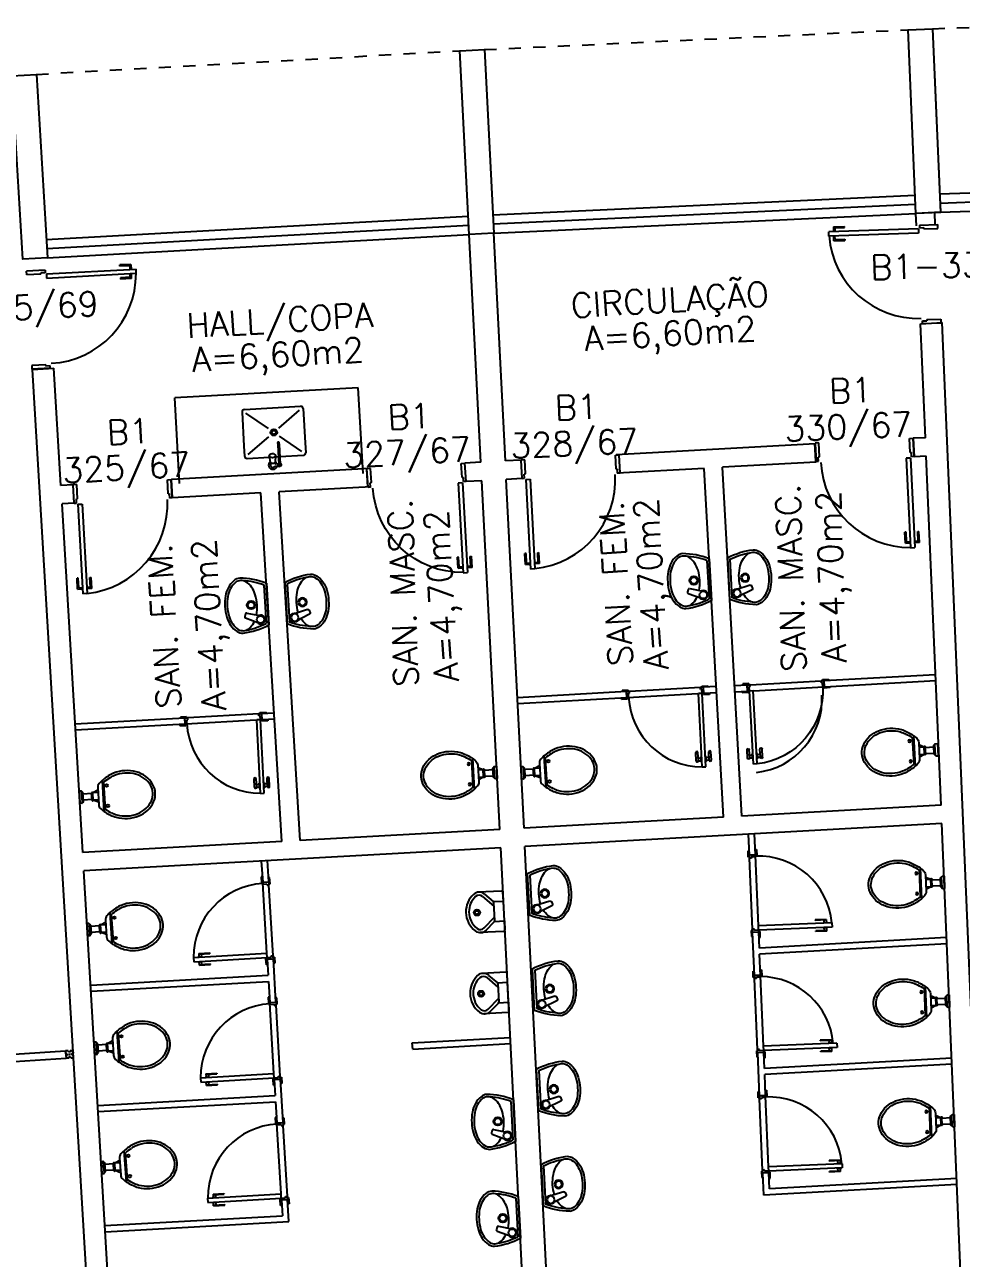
# Model space of a CAD drawing. Extents: x 26 to 324, y 73 to 188.
# Drawn here: x 154.6 to 162.24, y 168.29 to 178.36 of the extents above; entities that cross this region are included whole.
import ezdxf

# ---------------------------------------------------------------- set-up
doc = ezdxf.new("R2010")
doc.units = 0
doc.header["$LTSCALE"] = 0.01
doc.header["$MEASUREMENT"] = 0
doc.linetypes.add('HIDDEN2', pattern=[0.1875, 0.125, -0.0625])
doc.layers.get('0').update_dxf_attribs({"linetype": 'CONTINUOUS'})
doc.layers.get('DEFPOINTS').update_dxf_attribs({"linetype": 'CONTINUOUS'})
for name, color, linetype in [('ALV', 2, 'CONTINUOUS'), ('DIV', 2, 'CONTINUOUS'), ('EQUIP', 2, 'CONTINUOUS'), ('ESQ', 1, 'CONTINUOUS'), ('ESTR', 3, 'CONTINUOUS'), ('MACANETA', 2, 'CONTINUOUS'), ('MARCO', 2, 'CONTINUOUS'), ('PEÇAS', 1, 'CONTINUOUS'), ('PORTA', 2, 'CONTINUOUS'), ('PROJ', 1, 'HIDDEN2'), ('SOLEIRA', 1, 'CONTINUOUS'), ('TEXTO', 2, 'CONTINUOUS'), ('TEXTO-ENDEREÇO', 2, 'CONTINUOUS'), ('USO1', 2, 'CONTINUOUS'), ('ÁREA', 2, 'CONTINUOUS')]:
    doc.layers.add(name, color=color, linetype=linetype)
doc.styles.add('1', font='romans.shx')
doc.styles.add('UNB-100', font='simplex.shx', dxfattribs={"height": 0.2})
doc.styles.add('UNB-100-1', font='simplex.shx', dxfattribs={"height": 0.2})
doc.dimstyles.new('1-600', dxfattribs={"dimtxt": 1.1, "dimasz": 2.5, "dimexe": 2, "dimexo": 4, "dimgap": 0.2, "dimtad": 1, "dimdec": 0, "dimzin": 4, "dimdsep": 46, "dimlunit": 6, "dimtxsty": '1', "dimblk1": 'NONE', "dimblk2": 'NONE', "dimsah": 1, "dimcen": 0, "dimclrd": 2, "dimclre": 2, "dimclrt": 2, "dimadec": 0, "dimazin": 0, "dimtfac": 1, "dimtdec": 0, "dimtmove": 2, "dimatfit": 3, "dimldrblk": 'NONE', "dimfxl": 0, "dimtolj": 1, "dimtzin": 0, "dimarcsym": 0})

# ---------------------------------------------------------------- blocks, each defined once
blk = doc.blocks.new('PILAR-SLC')
blk.add_lwpolyline([(0.2, 0), (0.2, -1.5), (0, -1.5), (0, 0)], close=True)
blk = doc.blocks.new('INOXA1-P-TTN')
for p, q in [((0.12, 0.23), (0.12, 0.047)), ((0.22, 0.25), (0.14, 0.25)), ((0.15, 0.22), (0.287, 0.043)), ((0.5, 0.25), (0.22, 0.25)), ((0.353, 0.043), (0.49, 0.22)), ((0.52, 0.23), (0.52, -0.23)), ((0.043, 0.008), (0.043, -0.022)), ((0.062, 0.04), (0.071, 0.04)), ((0.131, 0.048), (0.076, 0.043)), ((0.131, -0.002), (0.076, 0.003)), ((0.22, -0.027), (0.054, -0.027)), ((0.22, -0.037), (0.054, -0.037)), ((0.063, -0.003), (0.063, -0.021)), ((0.12, -0.001), (0.12, -0.027)), ((0.12, -0.037), (0.12, -0.23)), ((0.15, -0.22), (0.287, -0.043)), ((0.231, -0.027), (0.22, -0.027)), ((0.231, -0.037), (0.22, -0.037)), ((0.353, -0.043), (0.49, -0.22)), ((0.22, -0.25), (0.14, -0.25)), ((0.5, -0.25), (0.22, -0.25))]:
    blk.add_line(p, q)
blk.add_lwpolyline([(0.076, 0.003), (0.072, 0.004), (0.069, 0.009), (0.067, 0.015), (0.066, 0.023), (0.067, 0.031), (0.069, 0.037), (0.072, 0.042), (0.076, 0.043)])
blk.add_lwpolyline([(0.131, 0.048), (0.137, 0.046), (0.143, 0.041), (0.147, 0.033), (0.148, 0.023), (0.147, 0.013), (0.143, 0.006), (0.137, 0), (0.131, -0.002), (0.125, 0), (0.119, 0.006), (0.115, 0.013), (0.114, 0.023), (0.115, 0.033), (0.119, 0.041), (0.125, 0.046)], close=True)
for radius in [0.0266, 0.0163]:
    blk.add_circle((0.32, 0), radius)
for centre, radius, start, end in [((0.14, 0.23), 0.02, 90, 180), ((0.5, 0.23), 0.02, 360, 90), ((0.054, 0.023), 0.0349, 36.1705, 252.2568), ((0.054, 0.023), 0.0189, 62.7367, 235.7375), ((0.073, -0.003), 0.01, 102.8285, 180), ((0.054, 0.023), 0.0349, 285.5373, 323.9987), ((0.054, -0.032), 0.0145, 20.161, 339.839), ((0.054, -0.032), 0.005, 90.0037, 269.9963), ((0.231, -0.032), 0.00738, 222.6559, 137.3441), ((0.231, -0.032), 0.005, 269.9935, 90.0065), ((0.14, -0.23), 0.02, 180, 270), ((0.5, -0.23), 0.02, 270, 360)]:
    blk.add_arc(centre, radius, start, end)
blk = doc.blocks.new('LAVAT-P')
for p, q in [((-0.17, 0), (0.17, 0)), ((-0.157, -0.02), (0.157, -0.02)), ((0.063, -0.173), (0.094, -0.055)), ((0.102, -0.187), (0.151, -0.074)), ((0.069, -0.185), (0.09, -0.192))]:
    blk.add_line(p, q)
for points in [[(0.083, -0.096, 0.121735), (-0.082, -0.096, 0.073747), (-0.145, -0.122, 0.106861), (-0.192, -0.165, 0.153587), (-0.205, -0.208, 0.153587)], [(-0.205, -0.208, 0.153587), (-0.192, -0.251, 0.106861), (-0.145, -0.294, 0.073747), (-0.082, -0.32, 0.060305), (0, -0.329, 0.060305), (0.082, -0.32, 0.073747), (0.145, -0.294, 0.106861), (0.192, -0.251, 0.153587), (0.205, -0.208, 0.153587), (0.192, -0.165, 0.106861), (0.145, -0.122, 0.014792), (0.133, -0.115, 0.039243)], [(-0.225, -0.214, 0.136108), (-0.208, -0.262, 0.106861), (-0.155, -0.311, 0.073747), (-0.087, -0.339, 0.060305), (0, -0.349, 0.060305), (0.087, -0.339, 0.073747), (0.155, -0.311, 0.106861), (0.208, -0.262, 0.136108), (0.225, -0.214, 0.062982)]]:
    blk.add_lwpolyline(points, format="xyb")
for centre, radius in [((0, -0.135), 0.0347), ((0.122, -0.065), 0.03), ((0, -0.135), 0.0265)]:
    blk.add_circle(centre, radius)
for centre, radius, start, end in [((0.376, -0.254), 0.602, 155.0201, 176.1902), ((-0.376, -0.254), 0.602, 3.8098, 24.9799), ((0.376, -0.254), 0.582, 156.2686, 173.4578), ((0.122, -0.065), 0.0361, 302.4689, 199.2518), ((-0.376, -0.254), 0.582, 6.5422, 23.7314), ((0.073, -0.176), 0.01, 165.2139, 250.8603), ((0.093, -0.183), 0.01, 250.8603, 336.5068)]:
    blk.add_arc(centre, radius, start, end)
blk = doc.blocks.new('VDC-P')
for p, q in [((-0.109, 0.202), (0.109, 0.202)), ((-0.127, 0.192), (0.127, 0.192)), ((-0.068, 0.152), (0.068, 0.152)), ((-0.05, 0.152), (-0.03, 0.11)), ((-0.03, 0.152), (-0.03, 0.11)), ((0.03, 0.11), (-0.03, 0.11)), ((0.03, 0.152), (0.03, 0.11)), ((0.05, 0.152), (0.03, 0.11)), ((-0.05, 0.015), (-0.05, 0)), ((-0.05, 0), (0.05, 0)), ((0.045, 0.02), (-0.045, 0.02)), ((-0.04, 0.025), (-0.04, 0.02)), ((0.035, 0.03), (-0.035, 0.03)), ((0.03, 0.1), (-0.03, 0.1)), ((-0.025, 0.1), (-0.025, 0.03)), ((0.025, 0.1), (0.025, 0.03)), ((0.04, 0.025), (0.04, 0.02)), ((0.05, 0.015), (0.05, 0))]:
    blk.add_line(p, q)
for points in [[(0.16, 0.244, 0.050424), (0.18, 0.288, 0.082137), (0.195, 0.381, 0.082137), (0.18, 0.474, 0.090148), (0.138, 0.549, 0.104406), (0.073, 0.601, 0.117345), (0, 0.619, 0.117345), (-0.073, 0.601, 0.104406), (-0.138, 0.549, 0.090148), (-0.18, 0.474, 0.082137), (-0.195, 0.381, 0.082137)], [(0.142, 0.254, 0.050424), (0.161, 0.295, 0.082137), (0.175, 0.381, 0.082137), (0.161, 0.468, 0.090148), (0.122, 0.536, 0.104406), (0.064, 0.583, 0.117345), (0, 0.599, 0.117345), (-0.064, 0.583, 0.104406), (-0.122, 0.536, 0.090148), (-0.161, 0.468, 0.082137), (-0.175, 0.381, 0.082137)], [(-0.195, 0.381, 0.082137), (-0.18, 0.288, 0.050424), (-0.16, 0.244, 0.104406)], [(-0.175, 0.381, 0.082137), (-0.161, 0.295, 0.050424), (-0.142, 0.254, 0.050424)]]:
    blk.add_lwpolyline(points, format="xyb")
for centre in [(-0.083, 0.226), (0.083, 0.226)]:
    blk.add_circle(centre, 0.0101)
for centre, radius, start, end in [((0.08, 0.36), 0.266, 205.6863, 226.7558), ((0.08, 0.36), 0.246, 205.6863, 219.7706), ((-0.08, 0.36), 0.266, 313.2442, 334.3137), ((-0.08, 0.36), 0.246, 320.2294, 334.3137), ((-0.068, 0.202), 0.05, 226.7558, 270), ((-0.03, 0.105), 0.005, 90, 270), ((0.03, 0.105), 0.005, 270, 90), ((0.068, 0.202), 0.05, 270, 313.2442), ((-0.045, 0.015), 0.005, 90, 180), ((-0.035, 0.025), 0.005, 90, 180), ((0.035, 0.025), 0.005, 0, 90), ((0.045, 0.015), 0.005, 360, 90)]:
    blk.add_arc(centre, radius, start, end)
blk = doc.blocks.new('MACANETA')
at = {"layer": 'MACANETA'}
for p, q in [((-0.077, 0.052), (-0.077, 0.12)), ((-0.059, 0.052), (-0.059, 0.12)), ((0.029, 0.052), (0.029, 0.12)), ((0.047, 0.052), (0.047, 0.12)), ((-0.059, 0.075), (-0.036, 0.075)), ((-0.059, 0.052), (-0.036, 0.052)), ((-0.036, 0.044), (-0.036, 0.084)), ((-0.036, 0.084), (-0.03, 0.084)), ((-0.036, 0.044), (-0.03, 0.044)), ((0.006, 0.084), (0, 0.084)), ((0.006, 0.044), (0, 0.044)), ((0.006, 0.044), (0.006, 0.084)), ((0.029, 0.075), (0.006, 0.075)), ((0.029, 0.052), (0.006, 0.052))]:
    blk.add_line(p, q, dxfattribs=at)
for centre, start, end in [((-0.068, 0.12), 90, 180), ((-0.068, 0.12), 0, 90), ((0.038, 0.12), 90, 180), ((0.038, 0.12), 0, 90), ((-0.068, 0.052), 180, 270), ((-0.068, 0.052), 270, 0), ((0.038, 0.052), 180, 270), ((0.038, 0.052), 270, 0)]:
    blk.add_arc(centre, 0.00874, start, end, dxfattribs=at)
blk = doc.blocks.new('DOOR-60-SLC')
at = {"layer": 'PORTA'}
for p, q in [((-0.045, -0.6), (-0.045, 0)), ((-0.015, 0), (-0.045, 0)), ((-0.015, -0.6), (-0.015, 0)), ((-0.045, -0.6), (-0.015, -0.6))]:
    blk.add_line(p, q, dxfattribs=at)
at = {"layer": 'PORTA', "color": 1}
blk.add_arc((-0.015, 0), 0.6, 180, 267.134, dxfattribs=at)
at = {"layer": 'PORTA'}
blk.add_blockref('MACANETA', (-0.015, -0.6), dxfattribs=at)
blk = doc.blocks.new('PD80-SLC')
for p, q in [((-0.777, 0.01), (-0.777, -0.03)), ((-0.777, 0.01), (-0.687, 0.01)), ((-0.687, 0), (-0.687, 0.01)), ((-0.075, 0), (0.075, 0)), ((-0.075, 0), (-0.075, -0.02)), ((0.075, -0.03), (0.075, 0)), ((-0.817, -0.065), (-0.817, -0.03)), ((-0.085, -0.03), (-0.817, -0.03)), ((-0.085, -0.065), (-0.817, -0.065)), ((-0.777, -0.105), (-0.777, -0.065)), ((-0.767, 0), (-0.767, -0.03)), ((-0.767, 0), (-0.687, 0)), ((-0.767, -0.095), (-0.767, -0.065)), ((-0.767, -0.095), (-0.687, -0.095)), ((-0.687, -0.095), (-0.687, -0.105)), ((-0.085, -0.03), (-0.085, -0.065)), ((-0.075, -0.02), (-0.04, -0.02)), ((-0.04, -0.03), (-0.04, -0.02)), ((-0.04, -0.03), (0.075, -0.03)), ((-0.777, -0.105), (-0.687, -0.105)), ((-0.075, -0.781), (-0.04, -0.781)), ((-0.075, -0.801), (-0.075, -0.781)), ((-0.075, -0.801), (0.075, -0.801)), ((-0.075, -0.802), (0.075, -0.802)), ((-0.04, -0.771), (0.075, -0.771)), ((-0.04, -0.771), (-0.04, -0.781)), ((0.075, -0.771), (0.075, -0.801))]:
    blk.add_line(p, q)
blk.add_arc((-0.085, -0.03), 0.731, 182.6571, 270)
blk = doc.blocks.new('PE80-SLC')
for p, q in [((0.075, 0), (-0.075, 0)), ((-0.075, -0.03), (-0.075, 0)), ((0.075, 0), (0.075, -0.02)), ((0.777, 0.01), (0.687, 0.01)), ((0.687, 0), (0.687, 0.01)), ((0.777, 0.01), (0.777, -0.03)), ((0.04, -0.03), (-0.075, -0.03)), ((0.075, -0.02), (0.04, -0.02)), ((0.04, -0.03), (0.04, -0.02)), ((0.085, -0.03), (0.817, -0.03)), ((0.085, -0.03), (0.085, -0.065)), ((0.085, -0.065), (0.817, -0.065)), ((0.767, 0), (0.687, 0)), ((0.767, -0.095), (0.687, -0.095)), ((0.687, -0.095), (0.687, -0.105)), ((0.767, 0), (0.767, -0.03)), ((0.767, -0.095), (0.767, -0.065)), ((0.777, -0.105), (0.777, -0.065)), ((0.817, -0.065), (0.817, -0.03)), ((0.777, -0.105), (0.687, -0.105)), ((0.04, -0.771), (-0.075, -0.771)), ((-0.075, -0.771), (-0.075, -0.801)), ((0.075, -0.801), (-0.075, -0.801)), ((0.075, -0.802), (-0.075, -0.802)), ((0.04, -0.771), (0.04, -0.781)), ((0.075, -0.781), (0.04, -0.781)), ((0.075, -0.801), (0.075, -0.781))]:
    blk.add_line(p, q)
blk.add_arc((0.085, -0.03), 0.731, 270, 357.3429)
blk = doc.blocks.new('MICTR-P')
for p, q in [((0, 0.08), (0, 0.155)), ((0.01, 0.165), (0.205, 0.165)), ((0.168, 0.129), (0.08, 0.046)), ((0.151, 0.147), (0.083, 0.083)), ((0, 0.08), (0, -0.08)), ((0.081, 0.08), (0, 0.08)), ((0.08, -0.076), (0.08, 0.076)), ((0, -0.08), (0, -0.155)), ((0, -0.08), (0.081, -0.08)), ((0.168, -0.129), (0.08, -0.046)), ((0.151, -0.147), (0.083, -0.083)), ((0.01, -0.165), (0.205, -0.165))]:
    blk.add_line(p, q)
for radius in [0.025, 0.015]:
    blk.add_circle((0.22, 0), radius)
for centre, radius, start, end in [((0.01, 0.155), 0.01, 90, 180), ((0.197, 0.098), 0.0675, 49.5319, 133.3634), ((0.197, 0.098), 0.0425, 49.5319, 133.3634), ((0.114, 0), 0.171, 357.4005, 49.5319), ((0.114, 0), 0.196, 358.2793, 49.5319), ((0.09, 0.076), 0.01, 133.3634, 180), ((0.09, -0.076), 0.01, 180, 226.6366), ((0.114, 0), 0.171, 310.4681, 357.3509), ((0.114, 0), 0.196, 310.4681, 357.7012), ((0.01, -0.155), 0.01, 180, 270), ((0.197, -0.098), 0.0675, 226.6366, 310.4681), ((0.197, -0.098), 0.0425, 226.6366, 310.4681)]:
    blk.add_arc(centre, radius, start, end)
blk = doc.blocks.new('*D29')
at = {"color": 2, "linetype": 'ByBlock'}
for p, q in [((158.144, 182.148), (157.914, 186.641)), ((213.526, 181.428), (213.872, 185.926))]:
    blk.add_line(p, q, dxfattribs=at)
blk.add_arc((180.304, -251.293), 436.506, 85.60976, 92.92683, dxfattribs=at)
at = {"layer": 'DEFPOINTS', "color": 0, "linetype": 'ByBlock'}
for p in [(195.167, 184.96), (158.348, 178.153), (213.22, 177.439), (158.425, 176.655), (213.105, 175.944)]:
    blk.add_point(p, dxfattribs=at)
at = {"color": 2, "linetype": 'ByBlock', "insert": (185.891, 186.111), "char_height": 1.1, "attachment_point": 5, "rotation": 359.2683, "style": '1'}
blk.add_mtext('\\A1;Antropologia', dxfattribs=at)
blk = doc.blocks.new('_NONE')
at = {"color": 0, "linetype": 'ByBlock'}
blk.add_circle((0, 0), 0.25, dxfattribs=at)
blk = doc.blocks.new('*D28')
at = {"color": 2, "linetype": 'ByBlock'}
for p, q in [((158.144, 182.148), (157.914, 186.649)), ((121.366, 178.702), (120.755, 183.159))]:
    blk.add_line(p, q, dxfattribs=at)
blk.add_arc((180.304, -251.282), 436.503, 92.92683, 97.80488, dxfattribs=at)
at = {"layer": 'DEFPOINTS', "color": 0, "linetype": 'ByBlock'}
for p in [(145.655, 183.844), (158.348, 178.153), (158.425, 176.655), (121.909, 174.739), (122.113, 173.253)]:
    blk.add_point(p, dxfattribs=at)
at = {"color": 2, "linetype": 'ByBlock', "insert": (139.414, 184.055), "char_height": 1.1, "attachment_point": 5, "rotation": 5.3659, "style": '1'}
blk.add_mtext('\\A1;Teoria Literária e Literatura-TEL', dxfattribs=at)

msp = doc.modelspace()

# ---------------------------------------------------------------- linework, layer by layer
at = {"layer": 'ALV'}
for p, q in [((161.873, 176.716), (161.869, 176.816)), ((162.027, 176.723), (162.023, 176.823)), ((158.32, 174.785), (158.225, 176.645)), ((158.519, 174.796), (158.424, 176.655)), ((161.907, 175.915), (162.082, 175.925)), ((161.947, 174.986), (161.907, 175.915)), ((162.465, 166.852), (162.082, 175.925)), ((154.661, 175.543), (154.836, 175.554)), ((155.202, 166.45), (154.661, 175.543)), ((154.893, 174.595), (154.836, 175.554)), ((161.947, 174.986), (161.847, 174.981)), ((161.847, 174.981), (161.854, 174.831)), ((161.046, 174.936), (159.424, 174.846)), ((161.046, 174.936), (161.054, 174.786)), ((158.32, 174.785), (158.189, 174.778)), ((158.199, 174.628), (158.189, 174.778)), ((158.647, 174.803), (158.519, 174.796)), ((158.655, 174.653), (158.647, 174.803)), ((159.455, 174.697), (159.448, 174.847)), ((161.054, 174.786), (160.291, 174.744)), ((161.953, 174.836), (161.854, 174.831)), ((162.074, 171.988), (161.953, 174.836)), ((157.414, 174.735), (155.794, 174.645)), ((157.398, 174.584), (157.389, 174.733)), ((160.141, 174.735), (159.431, 174.696)), ((160.298, 171.89), (160.141, 174.735)), ((160.448, 171.898), (160.291, 174.744)), ((154.993, 174.601), (154.893, 174.595)), ((155, 174.451), (154.993, 174.601)), ((155.801, 174.495), (155.794, 174.645)), ((157.423, 174.585), (156.674, 174.543)), ((158.327, 174.635), (158.199, 174.628)), ((158.473, 171.789), (158.327, 174.635)), ((158.655, 174.653), (158.526, 174.646)), ((158.672, 171.8), (158.526, 174.646)), ((156.525, 174.535), (155.801, 174.495)), ((156.694, 171.69), (156.525, 174.535)), ((156.844, 171.698), (156.674, 174.543)), ((155, 174.451), (154.902, 174.445)), ((155.072, 171.6), (154.902, 174.445)), ((162.074, 171.988), (160.448, 171.898)), ((160.298, 171.89), (158.672, 171.8)), ((158.473, 171.789), (156.844, 171.698)), ((162.081, 171.838), (158.679, 171.65)), ((162.284, 166.993), (162.081, 171.838)), ((156.694, 171.69), (155.072, 171.6)), ((158.481, 171.639), (155.081, 171.451)), ((158.726, 166.795), (158.481, 171.639)), ((158.924, 166.806), (158.679, 171.65)), ((155.368, 166.609), (155.081, 171.451))]:
    msp.add_line(p, q, dxfattribs=at)
at = {"layer": 'DIV'}
for p, q in [((160.389, 172.963), (160.492, 172.968)), ((160.495, 172.918), (160.492, 172.968)), ((161.121, 173.003), (162.029, 173.053)), ((161.124, 172.953), (161.121, 173.003)), ((161.124, 172.953), (162.031, 173.003)), ((159.507, 172.914), (158.617, 172.864)), ((159.51, 172.864), (158.62, 172.814)), ((159.51, 172.864), (159.507, 172.914)), ((160.239, 172.954), (160.136, 172.949)), ((160.139, 172.899), (160.136, 172.949)), ((160.242, 172.904), (160.139, 172.899)), ((160.392, 172.913), (160.495, 172.918)), ((155.903, 172.698), (155.009, 172.648)), ((155.906, 172.648), (155.903, 172.698)), ((156.632, 172.738), (156.532, 172.733)), ((156.535, 172.683), (156.532, 172.733)), ((156.635, 172.688), (156.535, 172.683)), ((155.906, 172.648), (155.012, 172.599)), ((160.511, 171.579), (160.503, 171.751)), ((160.561, 171.581), (160.553, 171.754)), ((160.561, 171.581), (160.511, 171.579)), ((156.528, 171.531), (156.539, 171.358)), ((156.589, 171.361), (156.578, 171.534)), ((156.539, 171.358), (156.589, 171.361)), ((160.587, 170.951), (160.537, 170.949)), ((160.592, 170.821), (160.587, 170.951)), ((160.552, 170.596), (160.537, 170.949)), ((162.119, 170.906), (160.592, 170.821)), ((162.122, 170.856), (160.594, 170.771)), ((160.602, 170.598), (160.594, 170.771)), ((156.576, 170.729), (156.626, 170.732)), ((156.576, 170.729), (156.584, 170.599)), ((156.647, 170.379), (156.626, 170.732)), ((155.136, 170.519), (156.584, 170.599)), ((155.139, 170.469), (156.587, 170.549)), ((156.587, 170.549), (156.597, 170.376)), ((160.602, 170.598), (160.552, 170.596)), ((156.597, 170.376), (156.647, 170.379)), ((157.76, 170.047), (158.559, 170.091)), ((157.763, 169.997), (157.76, 170.047)), ((154.51, 169.955), (154.931, 169.981)), ((154.953, 169.983), (154.931, 169.981)), ((154.933, 169.957), (154.931, 169.981)), ((154.931, 169.981), (154.935, 169.922)), ((154.942, 169.958), (154.933, 169.957)), ((154.942, 169.958), (154.933, 169.957)), ((154.933, 169.956), (154.933, 169.946)), ((154.943, 169.946), (154.934, 169.945)), ((154.943, 169.946), (154.934, 169.945)), ((154.934, 169.945), (154.935, 169.922)), ((154.942, 169.958), (154.943, 169.946)), ((154.943, 169.946), (154.942, 169.958)), ((154.953, 169.983), (154.954, 169.973)), ((154.97, 169.974), (154.954, 169.973)), ((154.968, 169.954), (154.958, 169.953)), ((154.958, 169.953), (154.968, 169.954)), ((154.968, 169.954), (154.958, 169.953)), ((154.963, 169.959), (154.963, 169.949)), ((154.963, 169.949), (154.963, 169.959)), ((154.969, 169.984), (154.991, 169.986)), ((154.969, 169.984), (154.97, 169.974)), ((154.981, 169.961), (154.992, 169.962)), ((154.981, 169.961), (154.982, 169.949)), ((154.982, 169.949), (154.993, 169.95)), ((154.991, 169.986), (154.992, 169.962)), ((154.995, 169.926), (154.993, 169.95)), ((157.763, 169.997), (158.562, 170.041)), ((160.628, 169.969), (160.578, 169.967)), ((160.593, 169.614), (160.578, 169.967)), ((160.633, 169.839), (160.628, 169.969)), ((154.514, 169.896), (154.935, 169.922)), ((154.957, 169.923), (154.935, 169.922)), ((154.972, 169.934), (154.956, 169.933)), ((154.957, 169.923), (154.956, 169.933)), ((154.973, 169.924), (154.972, 169.934)), ((154.973, 169.924), (154.995, 169.926)), ((162.161, 169.923), (160.633, 169.839)), ((162.163, 169.873), (160.636, 169.789)), ((156.634, 169.747), (156.684, 169.75)), ((156.634, 169.747), (156.642, 169.617)), ((156.705, 169.397), (156.684, 169.75)), ((160.643, 169.616), (160.636, 169.789)), ((155.194, 169.537), (156.642, 169.617)), ((155.197, 169.487), (156.645, 169.567)), ((156.645, 169.567), (156.655, 169.394)), ((160.643, 169.616), (160.593, 169.614)), ((156.655, 169.394), (156.705, 169.397)), ((160.669, 168.986), (160.619, 168.984)), ((160.627, 168.803), (160.619, 168.984)), ((160.675, 168.856), (160.669, 168.986)), ((162.202, 168.941), (160.675, 168.856)), ((162.204, 168.891), (160.627, 168.803)), ((156.692, 168.766), (156.742, 168.769)), ((156.692, 168.766), (156.7, 168.636)), ((156.753, 168.589), (156.742, 168.769)), ((155.252, 168.556), (156.7, 168.636)), ((155.255, 168.506), (156.753, 168.589))]:
    msp.add_line(p, q, dxfattribs=at)
at = {"layer": 'EQUIP'}
for p, q in [((157.319, 175.393), (155.821, 175.31)), ((157.358, 174.694), (157.319, 175.393)), ((155.859, 174.611), (155.821, 175.31))]:
    msp.add_line(p, q, dxfattribs=at)
at = {"layer": 'ESQ'}
for p, q in [((162.062, 176.975), (165.508, 177.107)), ((162.065, 176.9), (165.51, 177.032)), ((158.417, 176.805), (161.861, 176.966)), ((158.417, 176.805), (161.861, 176.966)), ((158.42, 176.73), (161.864, 176.891)), ((158.42, 176.73), (161.864, 176.891)), ((162.068, 176.825), (165.513, 176.957)), ((154.773, 176.604), (158.216, 176.794)), ((154.773, 176.604), (158.216, 176.794)), ((158.424, 176.655), (161.868, 176.816)), ((158.424, 176.655), (161.868, 176.816)), ((154.777, 176.529), (158.22, 176.719)), ((154.777, 176.529), (158.22, 176.719)), ((154.781, 176.454), (158.224, 176.645)), ((154.781, 176.454), (158.224, 176.645))]:
    msp.add_line(p, q, dxfattribs=at)
at = {"layer": 'ESTR'}
for points in [[(162.005, 178.323), (162.069, 176.825), (161.869, 176.816), (161.805, 178.315)], [(162.005, 178.323), (162.069, 176.825), (161.869, 176.816), (161.805, 178.315)], [(158.348, 178.153), (158.425, 176.655), (158.225, 176.645), (158.148, 178.143)], [(154.693, 177.951), (154.782, 176.454), (154.582, 176.442), (154.493, 177.939)]]:
    msp.add_lwpolyline(points, close=True, dxfattribs=at)
at = {"layer": 'MACANETA'}
for p, q in [((161.138, 171.055), (161.048, 171.051)), ((161.048, 171.051), (161.048, 171.046)), ((161.138, 171.055), (161.139, 171.028)), ((161.138, 171.05), (161.048, 171.046)), ((161.142, 170.965), (161.052, 170.961)), ((161.052, 170.956), (161.052, 170.961)), ((161.142, 170.96), (161.052, 170.956)), ((161.147, 171.028), (161.112, 171.026)), ((161.112, 171.026), (161.112, 171.023)), ((161.113, 170.985), (161.113, 170.988)), ((161.148, 170.987), (161.113, 170.985)), ((161.118, 171.049), (161.119, 171.027)), ((161.122, 170.964), (161.121, 170.986)), ((161.142, 170.96), (161.141, 170.987)), ((161.147, 171.028), (161.147, 171.025)), ((161.148, 170.987), (161.148, 170.99)), ((156.011, 170.748), (156.046, 170.751)), ((156.017, 170.776), (156.107, 170.781)), ((156.017, 170.776), (156.019, 170.749)), ((156.017, 170.771), (156.107, 170.776)), ((156.037, 170.772), (156.039, 170.75)), ((156.046, 170.751), (156.046, 170.748)), ((156.107, 170.781), (156.107, 170.776)), ((156.011, 170.748), (156.011, 170.745)), ((156.014, 170.708), (156.014, 170.711)), ((156.014, 170.708), (156.049, 170.71)), ((156.023, 170.681), (156.021, 170.708)), ((156.022, 170.686), (156.112, 170.691)), ((156.023, 170.681), (156.113, 170.686)), ((156.042, 170.687), (156.041, 170.709)), ((156.049, 170.71), (156.048, 170.713)), ((156.113, 170.686), (156.112, 170.691)), ((161.179, 170.072), (161.089, 170.068)), ((161.089, 170.068), (161.089, 170.063)), ((161.179, 170.067), (161.089, 170.063)), ((161.188, 170.045), (161.153, 170.044)), ((161.153, 170.044), (161.153, 170.041)), ((161.159, 170.066), (161.16, 170.044)), ((161.179, 170.072), (161.18, 170.045)), ((161.188, 170.045), (161.188, 170.042)), ((161.183, 169.982), (161.093, 169.978)), ((161.093, 169.973), (161.093, 169.978)), ((161.183, 169.977), (161.093, 169.973)), ((161.155, 170.003), (161.154, 170.006)), ((161.189, 170.004), (161.155, 170.003)), ((161.163, 169.981), (161.162, 170.003)), ((161.183, 169.977), (161.182, 170.004)), ((161.189, 170.004), (161.189, 170.007)), ((156.069, 169.767), (156.104, 169.769)), ((156.069, 169.767), (156.07, 169.764)), ((156.075, 169.794), (156.165, 169.8)), ((156.075, 169.794), (156.077, 169.767)), ((156.076, 169.789), (156.165, 169.795)), ((156.096, 169.79), (156.097, 169.768)), ((156.104, 169.769), (156.105, 169.766)), ((156.165, 169.8), (156.165, 169.795)), ((156.072, 169.726), (156.072, 169.729)), ((156.072, 169.726), (156.107, 169.728)), ((156.081, 169.699), (156.079, 169.726)), ((156.081, 169.704), (156.171, 169.71)), ((156.081, 169.699), (156.171, 169.705)), ((156.101, 169.706), (156.099, 169.728)), ((156.107, 169.728), (156.107, 169.731)), ((156.171, 169.705), (156.171, 169.71)), ((161.25, 169.091), (161.16, 169.087)), ((161.16, 169.087), (161.161, 169.082)), ((161.25, 169.086), (161.161, 169.082)), ((161.259, 169.064), (161.224, 169.063)), ((161.224, 169.063), (161.224, 169.06)), ((161.23, 169.085), (161.231, 169.063)), ((161.25, 169.091), (161.251, 169.064)), ((161.259, 169.064), (161.259, 169.061)), ((161.254, 169.001), (161.164, 168.997)), ((161.164, 168.992), (161.164, 168.997)), ((161.254, 168.996), (161.164, 168.992)), ((161.226, 169.022), (161.225, 169.025)), ((161.261, 169.023), (161.226, 169.022)), ((161.234, 169), (161.233, 169.022)), ((161.254, 168.996), (161.253, 169.023)), ((161.261, 169.023), (161.26, 169.026)), ((156.128, 168.785), (156.163, 168.787)), ((156.128, 168.785), (156.128, 168.782)), ((156.13, 168.744), (156.13, 168.747)), ((156.13, 168.744), (156.165, 168.746)), ((156.134, 168.813), (156.223, 168.818)), ((156.134, 168.813), (156.135, 168.786)), ((156.134, 168.808), (156.224, 168.813)), ((156.139, 168.718), (156.138, 168.745)), ((156.154, 168.809), (156.155, 168.787)), ((156.159, 168.724), (156.158, 168.746)), ((156.163, 168.787), (156.163, 168.784)), ((156.165, 168.746), (156.165, 168.749)), ((156.223, 168.818), (156.224, 168.813)), ((156.139, 168.723), (156.229, 168.728)), ((156.139, 168.718), (156.229, 168.723)), ((156.229, 168.723), (156.229, 168.728))]:
    msp.add_line(p, q, dxfattribs=at)
at = {"layer": 'MARCO'}
for p, q in [((160.507, 172.979), (160.457, 172.976)), ((160.457, 172.976), (160.457, 172.966)), ((160.492, 172.968), (160.507, 172.969)), ((160.507, 172.969), (160.507, 172.979)), ((160.517, 172.97), (160.507, 172.969)), ((160.518, 172.955), (160.517, 172.97)), ((161.097, 172.987), (161.096, 173.002)), ((161.096, 173.002), (161.106, 173.002)), ((161.107, 172.987), (161.097, 172.987)), ((161.106, 173.012), (161.156, 173.015)), ((161.106, 173.002), (161.106, 173.012)), ((161.121, 173.003), (161.106, 173.002)), ((161.109, 172.952), (161.107, 172.987)), ((161.156, 173.015), (161.156, 173.005)), ((159.522, 172.925), (159.472, 172.922)), ((159.472, 172.922), (159.472, 172.912)), ((159.507, 172.914), (159.522, 172.915)), ((159.51, 172.864), (159.515, 172.864)), ((159.515, 172.864), (159.525, 172.865)), ((159.516, 172.854), (159.515, 172.864)), ((159.522, 172.915), (159.522, 172.925)), ((159.532, 172.915), (159.522, 172.915)), ((159.523, 172.9), (159.533, 172.9)), ((159.525, 172.865), (159.523, 172.9)), ((159.533, 172.9), (159.532, 172.915)), ((160.111, 172.947), (160.121, 172.948)), ((160.112, 172.932), (160.111, 172.947)), ((160.122, 172.933), (160.112, 172.932)), ((160.121, 172.958), (160.171, 172.96)), ((160.121, 172.948), (160.121, 172.958)), ((160.136, 172.949), (160.121, 172.948)), ((160.124, 172.898), (160.122, 172.933)), ((160.134, 172.898), (160.124, 172.898)), ((160.139, 172.899), (160.134, 172.898)), ((160.135, 172.888), (160.134, 172.898)), ((160.184, 172.891), (160.135, 172.888)), ((160.171, 172.96), (160.171, 172.951)), ((160.184, 172.901), (160.184, 172.891)), ((160.45, 172.916), (160.451, 172.906)), ((160.451, 172.906), (160.5, 172.909)), ((160.495, 172.918), (160.5, 172.919)), ((160.5, 172.909), (160.5, 172.919)), ((160.5, 172.919), (160.51, 172.919)), ((160.508, 172.954), (160.518, 172.955)), ((160.51, 172.919), (160.508, 172.954)), ((161.119, 172.953), (161.109, 172.952)), ((161.12, 172.943), (161.119, 172.953)), ((161.124, 172.953), (161.119, 172.953)), ((161.169, 172.946), (161.12, 172.943)), ((161.169, 172.956), (161.169, 172.946)), ((159.465, 172.861), (159.466, 172.851)), ((159.466, 172.851), (159.516, 172.854)), ((155.918, 172.709), (155.868, 172.706)), ((155.868, 172.706), (155.868, 172.696)), ((155.903, 172.698), (155.918, 172.699)), ((155.918, 172.699), (155.918, 172.709)), ((155.928, 172.699), (155.918, 172.699)), ((155.921, 172.649), (155.919, 172.684)), ((155.919, 172.684), (155.929, 172.684)), ((155.929, 172.684), (155.928, 172.699)), ((156.507, 172.731), (156.517, 172.732)), ((156.508, 172.716), (156.507, 172.731)), ((156.518, 172.717), (156.508, 172.716)), ((156.517, 172.742), (156.567, 172.745)), ((156.517, 172.732), (156.517, 172.742)), ((156.532, 172.733), (156.517, 172.732)), ((156.52, 172.682), (156.518, 172.717)), ((156.53, 172.683), (156.52, 172.682)), ((156.531, 172.673), (156.53, 172.683)), ((156.535, 172.683), (156.53, 172.683)), ((156.58, 172.675), (156.531, 172.673)), ((156.567, 172.745), (156.567, 172.735)), ((156.58, 172.685), (156.58, 172.675)), ((155.861, 172.646), (155.862, 172.636)), ((155.862, 172.636), (155.912, 172.638)), ((155.906, 172.648), (155.911, 172.648)), ((155.911, 172.648), (155.921, 172.649)), ((155.912, 172.638), (155.911, 172.648)), ((160.499, 171.613), (160.509, 171.614)), ((160.501, 171.563), (160.499, 171.613)), ((160.511, 171.564), (160.501, 171.563)), ((160.511, 171.579), (160.511, 171.564)), ((160.512, 171.554), (160.511, 171.564)), ((160.527, 171.554), (160.512, 171.554)), ((160.561, 171.566), (160.526, 171.564)), ((160.526, 171.564), (160.527, 171.554)), ((160.559, 171.626), (160.569, 171.626)), ((160.561, 171.581), (160.561, 171.576)), ((160.571, 171.576), (160.561, 171.576)), ((160.561, 171.576), (160.561, 171.566)), ((160.569, 171.626), (160.571, 171.576)), ((156.536, 171.403), (156.526, 171.402)), ((156.526, 171.402), (156.529, 171.352)), ((156.529, 171.352), (156.539, 171.353)), ((156.539, 171.358), (156.539, 171.353)), ((156.539, 171.353), (156.54, 171.343)), ((156.596, 171.396), (156.587, 171.396)), ((156.589, 171.361), (156.589, 171.346)), ((156.599, 171.346), (156.596, 171.396)), ((156.54, 171.343), (156.574, 171.345)), ((156.574, 171.345), (156.575, 171.335)), ((156.575, 171.335), (156.59, 171.336)), ((156.59, 171.336), (156.589, 171.346)), ((156.589, 171.346), (156.599, 171.346)), ((160.536, 170.964), (160.526, 170.964)), ((160.526, 170.964), (160.528, 170.914)), ((160.551, 170.975), (160.536, 170.974)), ((160.536, 170.974), (160.536, 170.964)), ((160.537, 170.949), (160.536, 170.964)), ((160.551, 170.965), (160.551, 170.975)), ((160.586, 170.966), (160.551, 170.965)), ((160.587, 170.956), (160.586, 170.966)), ((160.597, 170.957), (160.587, 170.956)), ((160.587, 170.951), (160.587, 170.956)), ((160.599, 170.907), (160.597, 170.957)), ((160.528, 170.914), (160.538, 170.914)), ((160.589, 170.906), (160.599, 170.907)), ((156.609, 170.756), (156.624, 170.757)), ((156.61, 170.746), (156.609, 170.756)), ((156.624, 170.757), (156.625, 170.747)), ((156.566, 170.733), (156.576, 170.734)), ((156.569, 170.683), (156.566, 170.733)), ((156.579, 170.684), (156.569, 170.683)), ((156.575, 170.744), (156.61, 170.746)), ((156.576, 170.734), (156.575, 170.744)), ((156.576, 170.729), (156.576, 170.734)), ((156.625, 170.747), (156.635, 170.747)), ((156.626, 170.732), (156.625, 170.747)), ((156.638, 170.697), (156.628, 170.697)), ((156.635, 170.747), (156.638, 170.697)), ((160.542, 170.581), (160.54, 170.631)), ((160.54, 170.631), (160.55, 170.631)), ((160.552, 170.581), (160.542, 170.581)), ((160.552, 170.596), (160.552, 170.581)), ((160.553, 170.571), (160.552, 170.581)), ((160.568, 170.572), (160.553, 170.571)), ((160.602, 170.583), (160.567, 170.582)), ((160.568, 170.572), (160.567, 170.582)), ((160.6, 170.643), (160.61, 170.644)), ((160.602, 170.598), (160.602, 170.593)), ((160.612, 170.594), (160.602, 170.593)), ((160.602, 170.593), (160.602, 170.583)), ((160.61, 170.644), (160.612, 170.594)), ((156.594, 170.421), (156.584, 170.42)), ((156.584, 170.42), (156.587, 170.371)), ((156.587, 170.371), (156.597, 170.371)), ((156.597, 170.376), (156.597, 170.371)), ((156.597, 170.371), (156.598, 170.361)), ((156.598, 170.361), (156.633, 170.363)), ((156.633, 170.363), (156.633, 170.353)), ((156.633, 170.353), (156.648, 170.354)), ((156.655, 170.415), (156.645, 170.414)), ((156.647, 170.379), (156.648, 170.364)), ((156.648, 170.364), (156.658, 170.365)), ((156.648, 170.354), (156.648, 170.364)), ((156.658, 170.365), (156.655, 170.415)), ((160.577, 169.982), (160.567, 169.981)), ((160.567, 169.981), (160.57, 169.931)), ((160.592, 169.992), (160.577, 169.992)), ((160.577, 169.992), (160.577, 169.982)), ((160.578, 169.967), (160.577, 169.982)), ((160.592, 169.982), (160.592, 169.992)), ((160.627, 169.984), (160.592, 169.982)), ((160.628, 169.974), (160.627, 169.984)), ((160.638, 169.974), (160.628, 169.974)), ((160.628, 169.969), (160.628, 169.974)), ((160.64, 169.924), (160.638, 169.974)), ((160.57, 169.931), (160.579, 169.932)), ((160.63, 169.924), (160.64, 169.924)), ((156.627, 169.702), (156.624, 169.752)), ((156.624, 169.752), (156.634, 169.752)), ((156.633, 169.762), (156.668, 169.764)), ((156.634, 169.752), (156.633, 169.762)), ((156.634, 169.747), (156.634, 169.752)), ((156.668, 169.774), (156.683, 169.775)), ((156.668, 169.764), (156.668, 169.774)), ((156.683, 169.775), (156.683, 169.765)), ((156.683, 169.765), (156.693, 169.766)), ((156.684, 169.75), (156.683, 169.765)), ((156.693, 169.766), (156.696, 169.716)), ((156.637, 169.702), (156.627, 169.702)), ((156.696, 169.716), (156.686, 169.715)), ((160.581, 169.648), (160.591, 169.649)), ((160.583, 169.598), (160.581, 169.648)), ((160.641, 169.661), (160.651, 169.661)), ((160.651, 169.661), (160.653, 169.611)), ((160.593, 169.599), (160.583, 169.598)), ((160.593, 169.614), (160.593, 169.599)), ((160.594, 169.589), (160.593, 169.599)), ((160.609, 169.589), (160.594, 169.589)), ((160.643, 169.601), (160.608, 169.599)), ((160.608, 169.599), (160.609, 169.589)), ((160.643, 169.616), (160.643, 169.611)), ((160.653, 169.611), (160.643, 169.611)), ((160.643, 169.611), (160.643, 169.601)), ((156.652, 169.439), (156.642, 169.439)), ((156.642, 169.439), (156.645, 169.389)), ((156.645, 169.389), (156.655, 169.389)), ((156.655, 169.394), (156.655, 169.389)), ((156.655, 169.389), (156.656, 169.38)), ((156.656, 169.38), (156.691, 169.382)), ((156.691, 169.382), (156.691, 169.372)), ((156.691, 169.372), (156.706, 169.372)), ((156.713, 169.433), (156.703, 169.432)), ((156.705, 169.397), (156.706, 169.382)), ((156.706, 169.382), (156.716, 169.383)), ((156.706, 169.372), (156.706, 169.382)), ((156.716, 169.383), (156.713, 169.433)), ((160.618, 168.999), (160.609, 168.999)), ((160.609, 168.999), (160.611, 168.949)), ((160.611, 168.949), (160.621, 168.949)), ((160.633, 169.01), (160.618, 169.009)), ((160.618, 169.009), (160.618, 168.999)), ((160.619, 168.984), (160.618, 168.999)), ((160.633, 169), (160.633, 169.01)), ((160.668, 169.001), (160.633, 169)), ((160.669, 168.991), (160.668, 169.001)), ((160.679, 168.992), (160.669, 168.991)), ((160.669, 168.986), (160.669, 168.991)), ((160.671, 168.941), (160.681, 168.942)), ((160.681, 168.942), (160.679, 168.992)), ((156.682, 168.77), (156.692, 168.771)), ((156.685, 168.72), (156.682, 168.77)), ((156.691, 168.781), (156.726, 168.783)), ((156.692, 168.771), (156.691, 168.781)), ((156.692, 168.766), (156.692, 168.771)), ((156.726, 168.793), (156.741, 168.794)), ((156.726, 168.783), (156.726, 168.793)), ((156.741, 168.794), (156.741, 168.784)), ((156.741, 168.784), (156.751, 168.784)), ((156.742, 168.769), (156.741, 168.784)), ((156.751, 168.784), (156.754, 168.734)), ((156.695, 168.721), (156.685, 168.72)), ((156.754, 168.734), (156.744, 168.734))]:
    msp.add_line(p, q, dxfattribs=at)
at = {"layer": 'PORTA'}
for p, q in [((161.184, 171.026), (160.585, 171.001)), ((160.586, 170.966), (160.585, 171.001)), ((161.186, 170.992), (160.586, 170.966)), ((161.184, 171.026), (161.186, 170.992)), ((155.974, 170.743), (156.573, 170.779)), ((156.575, 170.744), (156.573, 170.779)), ((155.974, 170.743), (155.976, 170.708)), ((155.976, 170.708), (156.575, 170.744)), ((161.225, 170.044), (160.626, 170.019)), ((161.225, 170.044), (161.227, 170.009)), ((160.627, 169.984), (160.626, 170.019)), ((161.227, 170.009), (160.627, 169.984)), ((156.032, 169.762), (156.631, 169.797)), ((156.032, 169.762), (156.034, 169.727)), ((156.034, 169.727), (156.633, 169.762)), ((156.633, 169.762), (156.631, 169.797)), ((161.266, 169.061), (160.667, 169.036)), ((161.266, 169.061), (161.268, 169.026)), ((160.668, 169.001), (160.667, 169.036)), ((161.268, 169.026), (160.668, 169.001)), ((156.09, 168.78), (156.689, 168.816)), ((156.09, 168.78), (156.092, 168.745)), ((156.092, 168.745), (156.691, 168.781)), ((156.691, 168.781), (156.689, 168.816))]:
    msp.add_line(p, q, dxfattribs=at)
for centre, start, end in [((160.503, 172.851), 276.1855, 3.3195), ((160.586, 170.971), 5.2611, 92.3951), ((160.597, 169.988), 5.2611, 89.5291), ((160.668, 169.006), 5.2611, 92.3951)]:
    msp.add_arc(centre, 0.6, start, end, dxfattribs=at)
at = {"layer": 'PORTA', "color": 1}
for centre in [(156.575, 170.749), (156.633, 169.767), (156.691, 168.786)]:
    msp.add_arc(centre, 0.6, 93.3919, 180.5259, dxfattribs=at)
at = {"layer": 'PROJ'}
for p, q in [((162.004, 178.323), (165.462, 178.456)), ((158.347, 178.153), (161.804, 178.315)), ((158.347, 178.153), (161.804, 178.315)), ((154.692, 177.951), (158.147, 178.143)), ((154.692, 177.951), (158.147, 178.143)), ((154.692, 177.951), (158.147, 178.143))]:
    msp.add_line(p, q, dxfattribs=at)
at = {"layer": 'SOLEIRA'}
for p, q in [((160.517, 172.97), (161.096, 173.002)), ((160.089, 172.896), (159.515, 172.864)), ((160.111, 172.947), (159.532, 172.915)), ((160.545, 172.921), (161.119, 172.953)), ((156.485, 172.68), (155.911, 172.648)), ((156.507, 172.731), (155.928, 172.699)), ((160.585, 171.001), (160.561, 171.576)), ((160.536, 170.974), (160.512, 171.554)), ((156.573, 170.779), (156.539, 171.353)), ((156.624, 170.757), (156.59, 171.336)), ((160.577, 169.992), (160.553, 170.571)), ((160.626, 170.019), (160.602, 170.593)), ((156.631, 169.797), (156.597, 170.371)), ((156.683, 169.775), (156.648, 170.354)), ((160.618, 169.009), (160.594, 169.589)), ((160.667, 169.036), (160.643, 169.611)), ((156.689, 168.816), (156.655, 169.389)), ((156.741, 168.794), (156.706, 169.372))]:
    msp.add_line(p, q, dxfattribs=at)

# ---------------------------------------------------------------- block references
at = {"layer": 'EQUIP', "rotation": 93.17113892203265}
msp.add_blockref('INOXA1-P-TTN', (156.648, 174.71), dxfattribs=at)
at = {"layer": 'ESTR'}
for p, rotation in [((161.805, 178.315), 2.439024390243902), ((158.148, 178.143), 2.926829268292681), ((154.493, 177.939), 3.414634146341463)]:
    msp.add_blockref('PILAR-SLC', p, dxfattribs=dict(at, rotation=rotation))
at = {"layer": 'PEÇAS', "xscale": -1}
for name, p, rotation in [('LAVAT-P', (160.34, 173.836), 92.92764369766518), ('LAVAT-P', (156.729, 173.636), 93.41463414634288), ('VDC-P', (162.047, 172.439), 92.92764369766518), ('VDC-P', (158.45, 172.254), 93.41463414634288), ('LAVAT-P', (158.707, 171.259), 92.89349442553997), ('VDC-P', (162.101, 171.357), 92.395071036731), ('LAVAT-P', (158.747, 170.482), 92.89349442553997), ('VDC-P', (162.142, 170.389), 92.395071036731), ('LAVAT-P', (158.78, 169.663), 92.89349442553997), ('VDC-P', (162.183, 169.413), 92.395071036731), ('LAVAT-P', (158.819, 168.886), 92.89349442553997)]:
    msp.add_blockref(name, p, dxfattribs=dict(at, rotation=rotation))
at = {"layer": 'PEÇAS'}
for name, p, rotation in [('LAVAT-P', (160.192, 173.828), 273.4146341463427), ('LAVAT-P', (156.579, 173.628), 273.4146341463427), ('VDC-P', (158.649, 172.25), 273.4146341463427), ('VDC-P', (155.045, 172.051), 273.4146341463427), ('MICTR-P', (158.507, 171.122), 182.893494425454), ('VDC-P', (155.109, 170.97), 273.9472068073142), ('MICTR-P', (158.541, 170.459), 182.893494425454), ('VDC-P', (155.166, 170.002), 273.9472068073142), ('LAVAT-P', (158.593, 169.413), 272.8934944254552), ('VDC-P', (155.224, 169.027), 273.9472068073142), ('LAVAT-P', (158.633, 168.623), 272.8934944254552)]:
    msp.add_blockref(name, p, dxfattribs=dict(at, rotation=rotation))
at = {"layer": 'PORTA'}
for name, p, rotation in [('PD80-SLC', (161.973, 176.722), 1.819866593501617), ('PE80-SLC', (154.688, 176.348), 3.108096495764642), ('PE80-SLC', (161.85, 174.906), 272.7985685185354), ('PD80-SLC', (158.651, 174.728), 93.08950420018394), ('PD80-SLC', (154.997, 174.526), 93.08950420018382), ('DOOR-60-SLC', (160.139, 172.9), 3.022806881278086), ('DOOR-60-SLC', (156.535, 172.685), 3.022806881278086)]:
    msp.add_blockref(name, p, dxfattribs=dict(at, rotation=rotation))
at = {"layer": 'PORTA', "xscale": -1}
for name, p, rotation in [('PD80-SLC', (158.194, 174.703), 273.2527736438242), ('DOOR-60-SLC', (160.495, 172.92), 3.319470962729696)]:
    msp.add_blockref(name, p, dxfattribs=dict(at, rotation=rotation))

# ---------------------------------------------------------------- texts
at = {"layer": 'TEXTO', "style": 'UNB-100'}
for s, rotation, p in [('CIRCULAÇÃO', 3.4643, (159.059, 175.963)), ('HALL/COPA', 3.4332, (155.924, 175.8)), ('SAN. MASC.', 92.0168, (160.975, 173.078)), ('SAN. MASC.', 92.0168, (157.811, 172.956)), ('SAN. FEM.', 93.4404, (159.561, 173.129)), ('SAN. FEM.', 93.4404, (155.875, 172.782))]:
    msp.add_text(s, height=0.2, rotation=rotation, dxfattribs=at).set_placement(p)
at = {"layer": 'TEXTO-ENDEREÇO', "style": 'UNB-100-1'}
for s, rotation, p in [('B1-330/69', 1.5154, (161.5, 176.275)), ('B1-325/69', 3.0253, (153.588, 175.897)), ('B1', 2.3827, (161.164, 175.265)), ('B1', 2.3827, (158.928, 175.128)), ('B1', 3.0253, (157.565, 175.05)), ('330/67', 2.3827, (160.799, 174.955)), ('B1', 3.0253, (155.273, 174.926)), ('328/67', 2.3827, (158.563, 174.818)), ('327/67', 3.0253, (157.2, 174.74)), ('325/67', 3.0253, (154.909, 174.616))]:
    msp.add_text(s, height=0.2, rotation=rotation, dxfattribs=at).set_placement(p)
at = {"layer": 'ÁREA', "style": 'UNB-100'}
for s, rotation, p in [('A=6,60m2', 3.4643, (159.169, 175.694)), ('A=6,60m2', 3.4332, (155.967, 175.522)), ('A=4,70m2', 92.0158, (161.302, 173.151)), ('A=4,70m2', 93.5756, (158.139, 172.999)), ('A=4,70m2', 93.5756, (159.851, 173.096)), ('A=4,70m2', 93.5756, (156.243, 172.763))]:
    msp.add_text(s, height=0.2, rotation=rotation, dxfattribs=at).set_placement(p)

# ---------------------------------------------------------------- dimensions: what is measured, and where the dimension line sits
at = {"layer": 'USO1'}
for base, line1, line2, text, picture, middle in [((145.655, 183.844), ((121.909, 174.739), (122.113, 173.253)), ((158.348, 178.153), (158.425, 176.655)), 'Teoria Literária e Literatura-TEL', '*D28', (139.414, 184.055)), ((195.167, 184.96), ((158.348, 178.153), (158.425, 176.655)), ((213.22, 177.439), (213.105, 175.944)), 'Antropologia', '*D29', (185.891, 186.111))]:
    dim = msp.add_angular_dim_2l(base=base, line1=line1, line2=line2, text=text, dimstyle='1-600', override={"dimazin": 1}, dxfattribs=at)
    dim.commit()
    dim.dimension.update_dxf_attribs({"geometry": picture, "text_midpoint": middle})

doc.saveas('drawing.dxf')
